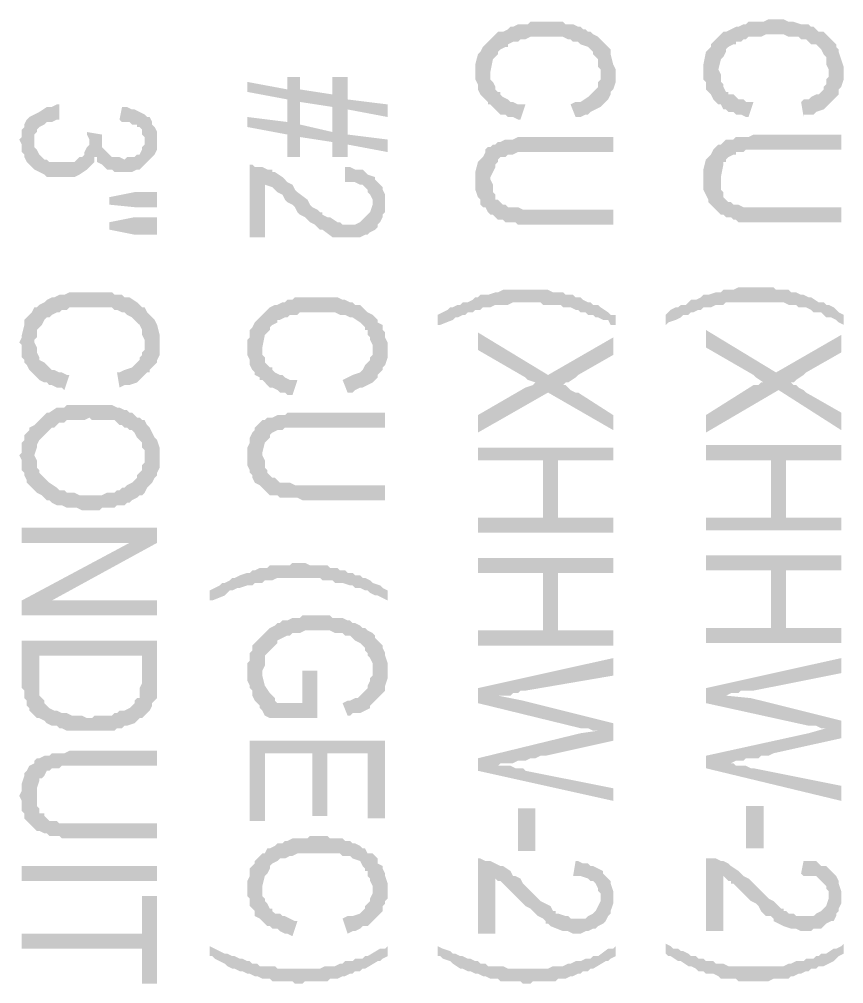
# Model space of a CAD drawing. Header units: inches. Extents: x -186 to 186, y -282 to 282.
# Drawn here: x 2.74 to 14.93, y -29.37 to -15.11 of the extents above; entities that cross this region are included whole.
import ezdxf

# ---------------------------------------------------------------- set-up
doc = ezdxf.new("R2010")
doc.units = ezdxf.units.IN
doc.header["$MEASUREMENT"] = 0
doc.layers.add('H', color=7, linetype='CONTINUOUS', lineweight=100)

msp = doc.modelspace()

# ---------------------------------------------------------------- hatches: boundary and pattern name
at = {"layer": 'H', "linetype": 'Continuous'}
for points in [[(14.704, -15.37), (14.667, -15.333), (14.63, -15.296), (14.556, -15.296), (14.519, -15.259), (14.481, -15.222), (14.444, -15.222), (14.407, -15.185), (14.37, -15.185), (14.296, -15.185), (14.185, -15.148), (14.148, -15.148), (14.111, -15.148), (14.037, -15.111), (13.815, -15.111), (13.741, -15.148), (13.667, -15.148), (13.63, -15.148), (13.556, -15.148), (13.519, -15.148), (13.481, -15.185), (13.444, -15.185), (13.37, -15.222), (13.333, -15.222), (13.259, -15.259), (13.185, -15.296), (13.148, -15.296), (13.111, -15.333), (13.074, -15.37), (13.037, -15.407), (13, -15.444), (12.963, -15.481), (12.963, -15.519), (12.926, -15.556), (12.889, -15.593), (12.852, -15.778), (12.852, -15.815), (12.852, -15.889), (12.852, -15.926), (12.852, -16), (12.889, -16.037), (12.889, -16.074), (12.889, -16.148), (12.926, -16.185), (12.963, -16.222), (13, -16.296), (13.037, -16.333), (13.074, -16.37), (13.074, -15.852), (13.111, -15.704), (13.148, -15.667), (13.185, -15.593), (13.185, -15.556), (13.222, -15.519), (13.296, -15.481), (13.333, -15.481), (13.333, -15.444), (13.407, -15.444), (13.444, -15.407), (13.481, -15.407), (13.519, -15.37), (13.593, -15.37), (13.667, -15.37), (13.704, -15.37), (13.778, -15.333), (14.037, -15.333), (14.111, -15.37), (14.148, -15.37), (14.222, -15.37), (14.259, -15.37), (14.296, -15.407), (14.37, -15.407), (14.407, -15.444), (14.444, -15.481), (14.519, -15.481), (14.556, -15.519), (14.593, -15.556), (14.63, -15.63), (14.667, -15.667), (14.667, -15.704), (14.667, -15.778), (14.704, -15.852), (14.704, -15.889)], [(11.333, -15.407), (11.296, -15.37), (11.222, -15.333), (11.185, -15.296), (11.148, -15.296), (11.111, -15.259), (11.074, -15.259), (11.037, -15.222), (11, -15.222), (10.926, -15.185), (10.889, -15.185), (10.815, -15.185), (10.778, -15.148), (10.704, -15.148), (10.667, -15.148), (10.444, -15.148), (10.37, -15.148), (10.296, -15.148), (10.259, -15.185), (10.185, -15.185), (10.148, -15.185), (10.111, -15.185), (10.037, -15.222), (10, -15.222), (9.963, -15.259), (9.889, -15.296), (9.815, -15.296), (9.778, -15.333), (9.741, -15.37), (9.704, -15.407), (9.667, -15.444), (9.63, -15.481), (9.593, -15.519), (9.556, -15.593), (9.519, -15.63), (9.481, -15.778), (9.481, -15.852), (9.481, -15.889), (9.481, -15.963), (9.481, -16), (9.519, -16.074), (9.519, -16.111), (9.519, -16.148), (9.556, -16.222), (9.593, -16.259), (9.63, -16.296), (9.667, -16.333), (9.667, -16.37), (9.704, -16.37), (9.704, -15.889), (9.741, -15.704), (9.778, -15.667), (9.815, -15.63), (9.815, -15.593), (9.852, -15.556), (9.926, -15.519), (9.963, -15.519), (9.963, -15.481), (10.037, -15.444), (10.074, -15.444), (10.111, -15.444), (10.148, -15.407), (10.222, -15.407), (10.296, -15.37), (10.333, -15.37), (10.407, -15.37), (10.667, -15.37), (10.741, -15.37), (10.778, -15.37), (10.852, -15.407), (10.889, -15.407), (10.926, -15.444), (11, -15.444), (11.037, -15.481), (11.148, -15.519), (11.185, -15.556), (11.222, -15.593), (11.222, -15.63), (11.259, -15.667), (11.296, -15.704), (11.296, -15.741), (11.296, -15.815), (11.333, -15.852), (11.333, -15.926)], [(14.926, -15.889), (14.926, -15.815), (14.852, -15.593), (14.852, -15.556), (14.815, -15.519), (14.815, -15.481), (14.778, -15.444), (14.741, -15.407), (14.704, -15.37), (14.704, -15.889), (14.704, -15.963), (14.667, -16), (14.667, -16.074), (14.63, -16.111), (14.63, -16.148), (14.593, -16.185), (14.556, -16.222), (14.519, -16.222), (14.444, -16.259), (14.407, -16.296), (14.333, -16.296), (14.296, -16.333), (14.333, -16.556), (14.333, -16.519), (14.407, -16.519), (14.481, -16.519), (14.519, -16.481), (14.63, -16.444), (14.704, -16.37), (14.741, -16.333), (14.778, -16.296), (14.815, -16.259), (14.852, -16.222), (14.852, -16.148), (14.889, -16.111), (14.926, -16), (14.926, -15.963)], [(11.556, -15.926), (11.556, -15.852), (11.519, -15.778), (11.481, -15.63), (11.481, -15.556), (11.444, -15.519), (11.407, -15.481), (11.37, -15.444), (11.333, -15.407), (11.333, -15.926), (11.333, -16), (11.296, -16.037), (11.296, -16.111), (11.222, -16.185), (11.185, -16.222), (11.148, -16.259), (11.037, -16.333), (10.963, -16.333), (10.889, -16.37), (10.963, -16.556), (11.037, -16.556), (11.111, -16.519), (11.148, -16.519), (11.185, -16.481), (11.259, -16.444), (11.333, -16.407), (11.37, -16.37), (11.407, -16.333), (11.444, -16.296), (11.481, -16.222), (11.481, -16.185), (11.519, -16.148), (11.556, -16.037), (11.556, -16)], [(8.185, -17.074), (8.185, -16.889), (7.593, -16.815), (7.593, -15.963), (7.37, -15.963), (7.37, -16.778), (6.889, -16.667), (6.889, -15.963), (6.704, -15.963), (6.704, -16.63), (6.111, -16.556), (6.111, -16.704), (6.704, -16.815), (6.704, -17.148), (6.889, -17.148), (6.889, -16.852), (7.37, -16.926), (7.37, -17.148), (7.593, -17.148), (7.593, -16.963)], [(10.222, -16.37), (10.185, -16.37), (10.111, -16.37), (10.037, -16.333), (10, -16.333), (9.963, -16.296), (9.889, -16.259), (9.852, -16.222), (9.852, -16.185), (9.815, -16.185), (9.778, -16.148), (9.778, -16.111), (9.741, -16.037), (9.704, -16), (9.704, -15.963), (9.704, -15.889), (9.704, -16.37), (9.741, -16.407), (9.778, -16.444), (9.815, -16.481), (9.852, -16.519), (9.926, -16.519), (9.963, -16.556), (10.037, -16.556), (10.111, -16.593), (10.148, -16.593)], [(13.593, -16.333), (13.556, -16.333), (13.481, -16.333), (13.444, -16.296), (13.37, -16.296), (13.333, -16.259), (13.296, -16.222), (13.222, -16.222), (13.222, -16.185), (13.185, -16.185), (13.148, -16.111), (13.148, -16.074), (13.111, -16.037), (13.111, -16), (13.111, -15.926), (13.074, -15.852), (13.074, -16.37), (13.111, -16.37), (13.148, -16.444), (13.185, -16.444), (13.222, -16.481), (13.296, -16.481), (13.333, -16.519), (13.407, -16.519), (13.481, -16.556), (13.519, -16.556)], [(6.704, -16.148), (6.111, -16.037), (6.111, -16.185), (6.704, -16.296), (6.704, -16.63)], [(7.37, -16.222), (6.889, -16.148), (6.889, -16.333), (7.37, -16.407), (7.37, -16.778)], [(3.333, -16.593), (3.333, -16.37), (3.296, -16.37), (3.222, -16.407), (3.185, -16.407), (3.148, -16.407), (3.037, -16.481), (2.963, -16.519), (2.963, -16.889), (2.963, -16.815), (3, -16.778), (3, -16.741), (3.037, -16.704), (3.111, -16.667), (3.148, -16.63), (3.222, -16.63), (3.296, -16.593)], [(8.185, -16.556), (8.185, -16.37), (7.593, -16.296), (7.593, -16.444)], [(3.778, -17.296), (3.778, -16.926), (3.778, -16.963), (3.741, -17), (3.704, -17.074), (3.704, -17.111), (3.667, -17.148), (3.63, -17.148), (3.556, -17.222), (3.481, -17.222), (3.444, -17.222), (3.333, -17.222), (3.259, -17.222), (3.185, -17.222), (3.148, -17.185), (3.111, -17.185), (3.074, -17.148), (3.037, -17.111), (3, -17.037), (2.963, -17), (2.963, -16.963), (2.963, -16.889), (2.963, -16.519), (2.889, -16.556), (2.852, -16.593), (2.815, -16.667), (2.815, -16.704), (2.778, -16.741), (2.778, -16.815), (2.778, -16.852), (2.741, -16.889), (2.778, -16.963), (2.778, -17), (2.778, -17.074), (2.815, -17.111), (2.815, -17.148), (2.852, -17.222), (2.889, -17.259), (2.926, -17.296), (2.963, -17.333), (3.037, -17.37), (3.111, -17.407), (3.148, -17.444), (3.185, -17.444), (3.259, -17.444), (3.444, -17.444), (3.519, -17.444), (3.556, -17.444), (3.63, -17.407), (3.741, -17.333)], [(4.778, -16.889), (4.778, -16.815), (4.778, -16.778), (4.741, -16.704), (4.704, -16.667), (4.704, -16.63), (4.667, -16.556), (4.63, -16.556), (4.593, -16.519), (4.593, -16.963), (4.556, -17), (4.556, -17.037), (4.519, -17.111), (4.481, -17.111), (4.444, -17.148), (4.37, -17.148), (4.333, -17.148), (4.296, -17.185), (4.222, -17.148), (4.185, -17.148), (4.111, -17.148), (4.037, -17.074), (4, -17.037), (3.963, -17), (3.963, -16.889), (3.963, -16.852), (3.963, -17.259), (4, -17.296), (4.037, -17.333), (4.111, -17.333), (4.148, -17.37), (4.222, -17.37), (4.37, -17.37), (4.407, -17.37), (4.481, -17.333), (4.519, -17.333), (4.556, -17.296), (4.593, -17.259), (4.63, -17.222), (4.667, -17.185), (4.704, -17.148), (4.741, -17.111), (4.778, -17.037), (4.778, -17), (4.778, -16.963)], [(4.593, -16.519), (4.519, -16.481), (4.444, -16.444), (4.407, -16.444), (4.333, -16.407), (4.259, -16.407), (4.222, -16.593), (4.259, -16.63), (4.333, -16.63), (4.37, -16.63), (4.407, -16.667), (4.481, -16.667), (4.481, -16.704), (4.519, -16.704), (4.556, -16.741), (4.556, -16.815), (4.593, -16.852), (4.593, -16.889)], [(3.963, -16.815), (3.741, -16.778), (3.741, -16.815), (3.778, -16.889), (3.778, -16.926), (3.778, -17.296), (3.815, -17.259), (3.852, -17.222), (3.852, -17.148), (3.889, -17.148), (3.889, -17.222), (3.963, -17.259), (3.963, -16.852)], [(14.889, -17.037), (14.889, -16.815), (13.593, -16.815), (13.519, -16.852), (13.481, -16.852), (13.407, -16.852), (13.333, -16.852), (13.296, -16.889), (13.222, -16.889), (13.185, -16.889), (13.148, -16.926), (13.111, -16.963), (13.074, -16.963), (13.111, -17.444), (13.148, -17.259), (13.148, -17.222), (13.185, -17.222), (13.185, -17.185), (13.222, -17.148), (13.296, -17.111), (13.333, -17.111), (13.333, -17.074), (13.37, -17.074), (13.444, -17.074), (13.481, -17.037), (13.593, -17.037), (13.667, -17.037), (13.741, -17.037)], [(11.519, -17.074), (11.519, -16.852), (10.222, -16.852), (10.148, -16.852), (10.111, -16.852), (10.037, -16.889), (9.963, -16.889), (9.926, -16.889), (9.852, -16.926), (9.815, -16.926), (9.778, -16.963), (9.741, -16.963), (9.704, -17), (9.704, -17.481), (9.704, -17.444), (9.778, -17.296), (9.778, -17.259), (9.815, -17.222), (9.815, -17.185), (9.852, -17.148), (9.926, -17.148), (9.963, -17.111), (10, -17.111), (10.037, -17.111), (10.111, -17.074), (10.222, -17.074), (10.296, -17.074), (10.37, -17.074)], [(14.889, -18.111), (14.889, -17.889), (13.556, -17.889), (13.481, -17.889), (13.444, -17.889), (13.37, -17.852), (13.333, -17.852), (13.296, -17.852), (13.259, -17.815), (13.222, -17.815), (13.185, -17.778), (13.148, -17.741), (13.148, -17.667), (13.111, -17.63), (13.111, -17.593), (13.111, -17.519), (13.111, -17.444), (13.074, -16.963), (13.037, -17), (13, -17.037), (12.963, -17.111), (12.926, -17.148), (12.889, -17.185), (12.852, -17.333), (12.852, -17.407), (12.852, -17.481), (12.852, -17.556), (12.852, -17.63), (12.889, -17.704), (12.926, -17.778), (12.926, -17.815), (12.963, -17.852), (13, -17.889), (13.037, -17.926), (13.074, -17.963), (13.111, -18), (13.148, -18), (13.185, -18.037), (13.259, -18.037), (13.296, -18.074), (13.333, -18.074), (13.37, -18.111), (13.444, -18.111), (13.481, -18.111), (13.593, -18.111), (13.667, -18.111), (13.741, -18.111)], [(11.519, -18.148), (11.519, -17.926), (10.185, -17.926), (10.111, -17.889), (10.037, -17.889), (10, -17.889), (9.963, -17.889), (9.926, -17.852), (9.889, -17.852), (9.852, -17.815), (9.815, -17.778), (9.778, -17.778), (9.778, -17.704), (9.741, -17.667), (9.741, -17.63), (9.741, -17.556), (9.704, -17.481), (9.704, -17), (9.667, -17), (9.63, -17.037), (9.63, -17.074), (9.593, -17.148), (9.556, -17.185), (9.519, -17.222), (9.481, -17.37), (9.481, -17.444), (9.481, -17.519), (9.481, -17.556), (9.481, -17.63), (9.519, -17.741), (9.556, -17.778), (9.556, -17.852), (9.593, -17.889), (9.63, -17.889), (9.667, -17.963), (9.704, -18), (9.741, -18), (9.778, -18.037), (9.815, -18.074), (9.889, -18.074), (9.926, -18.111), (9.963, -18.111), (10, -18.111), (10.074, -18.111), (10.111, -18.148), (10.222, -18.148), (10.296, -18.148), (10.37, -18.148)], [(8, -18.222), (7.963, -17.815), (7.963, -17.852), (7.926, -17.963), (7.889, -18), (7.852, -18.037), (7.815, -18.074), (7.778, -18.111), (7.704, -18.148), (7.667, -18.148), (7.593, -18.148), (7.519, -18.148), (7.481, -18.111), (7.444, -18.111), (7.333, -18.037), (7.296, -18.037), (7.222, -18), (7.222, -17.963), (7.185, -17.963), (7.148, -17.926), (7.074, -17.889), (7.037, -17.852), (7, -17.778), (6.852, -17.667), (6.815, -17.63), (6.778, -17.556), (6.704, -17.519), (6.667, -17.481), (6.63, -17.444), (6.519, -17.37), (6.481, -17.37), (6.481, -17.333), (6.407, -17.333), (6.333, -17.296), (6.296, -17.296), (6.222, -17.296), (6.185, -17.259), (6.148, -17.259), (6.148, -18.333), (6.37, -18.333), (6.37, -17.556), (6.481, -17.593), (6.519, -17.63), (6.556, -17.667), (6.63, -17.704), (6.667, -17.778), (6.704, -17.815), (6.778, -17.852), (6.815, -17.889), (6.852, -17.963), (6.889, -18), (6.963, -18.037), (7, -18.074), (7.037, -18.111), (7.111, -18.148), (7.148, -18.185), (7.185, -18.222), (7.222, -18.222), (7.37, -18.333), (7.444, -18.333), (7.481, -18.333), (7.556, -18.333), (7.667, -18.333), (7.741, -18.333), (7.778, -18.333), (7.852, -18.296), (7.889, -18.296), (7.926, -18.259)], [(8.148, -17.852), (8.148, -17.741), (8.148, -17.704), (8.111, -17.63), (8.111, -17.593), (8.074, -17.556), (8.037, -17.519), (8, -17.481), (8, -17.444), (7.889, -17.407), (7.852, -17.37), (7.815, -17.333), (7.778, -17.333), (7.704, -17.333), (7.63, -17.296), (7.556, -17.296), (7.556, -17.519), (7.593, -17.519), (7.667, -17.519), (7.704, -17.519), (7.778, -17.556), (7.815, -17.556), (7.852, -17.593), (7.889, -17.63), (7.889, -17.667), (7.926, -17.704), (7.963, -17.778), (7.963, -17.815), (8, -18.222), (8.037, -18.185), (8.037, -18.148), (8.074, -18.111), (8.111, -18.037), (8.111, -18), (8.148, -17.963), (8.148, -17.889)], [(4.778, -17.889), (4.778, -17.667), (4.444, -17.667), (4.074, -17.741), (4.074, -17.852), (4.444, -17.889)], [(4.778, -18.296), (4.778, -18.037), (4.444, -18.037), (4.074, -18.111), (4.074, -18.222), (4.444, -18.296)], [(14.926, -19.63), (14.926, -19.481), (14.852, -19.444), (14.815, -19.407), (14.778, -19.37), (14.704, -19.333), (14.667, -19.333), (14.63, -19.296), (14.556, -19.296), (14.444, -19.222), (14.407, -19.222), (14.333, -19.185), (14.296, -19.185), (14.222, -19.148), (14.185, -19.148), (14.148, -19.148), (14.111, -19.111), (14.037, -19.111), (14, -19.111), (13.926, -19.111), (13.889, -19.074), (13.778, -19.074), (13.704, -19.074), (13.519, -19.074), (13.481, -19.074), (13.37, -19.074), (13.296, -19.111), (13.259, -19.111), (13.185, -19.111), (13.148, -19.111), (13.111, -19.148), (13.037, -19.148), (12.926, -19.185), (12.889, -19.185), (12.852, -19.185), (12.815, -19.222), (12.741, -19.259), (12.667, -19.259), (12.63, -19.296), (12.593, -19.333), (12.519, -19.333), (12.481, -19.37), (12.444, -19.37), (12.37, -19.407), (12.296, -19.481), (12.296, -19.63), (12.333, -19.593), (12.444, -19.556), (12.519, -19.519), (12.556, -19.481), (12.63, -19.481), (12.667, -19.444), (12.704, -19.444), (12.778, -19.407), (12.815, -19.407), (12.852, -19.37), (12.926, -19.37), (12.963, -19.37), (13.037, -19.333), (13.074, -19.333), (13.148, -19.333), (13.185, -19.296), (13.222, -19.296), (13.296, -19.296), (13.333, -19.296), (13.407, -19.296), (13.815, -19.296), (13.852, -19.296), (13.926, -19.296), (14, -19.296), (14.037, -19.296), (14.111, -19.333), (14.148, -19.333), (14.222, -19.333), (14.259, -19.37), (14.333, -19.37), (14.37, -19.37), (14.444, -19.407), (14.481, -19.444), (14.519, -19.444), (14.593, -19.444), (14.63, -19.481), (14.667, -19.519), (14.741, -19.519), (14.815, -19.556), (14.852, -19.593)], [(4.593, -19.37), (4.556, -19.37), (4.519, -19.333), (4.481, -19.296), (4.37, -19.222), (4.333, -19.222), (4.296, -19.222), (4.259, -19.185), (4.185, -19.185), (4.148, -19.185), (4.111, -19.148), (4.037, -19.148), (4, -19.148), (3.926, -19.148), (3.704, -19.148), (3.63, -19.148), (3.556, -19.148), (3.519, -19.148), (3.481, -19.148), (3.407, -19.185), (3.37, -19.185), (3.333, -19.185), (3.259, -19.222), (3.222, -19.222), (3.148, -19.259), (3.111, -19.296), (3.037, -19.333), (3, -19.37), (2.963, -19.37), (2.926, -19.444), (2.852, -19.519), (2.815, -19.556), (2.815, -19.63), (2.778, -19.778), (2.778, -19.815), (2.741, -19.889), (2.778, -19.926), (2.778, -20), (2.778, -20.037), (2.778, -20.111), (2.815, -20.148), (2.815, -20.185), (2.852, -20.222), (2.889, -20.296), (2.926, -20.333), (2.963, -20.37), (2.963, -19.889), (2.963, -19.852), (3, -19.815), (3, -19.704), (3.037, -19.667), (3.074, -19.63), (3.111, -19.556), (3.148, -19.519), (3.185, -19.519), (3.222, -19.481), (3.296, -19.444), (3.333, -19.444), (3.37, -19.407), (3.444, -19.407), (3.481, -19.37), (3.556, -19.37), (3.593, -19.37), (3.667, -19.37), (3.926, -19.37), (4, -19.37), (4.037, -19.37), (4.111, -19.37), (4.148, -19.407), (4.185, -19.407), (4.259, -19.444), (4.296, -19.444), (4.333, -19.481), (4.407, -19.519), (4.444, -19.556), (4.481, -19.593), (4.519, -19.63), (4.556, -19.704), (4.556, -19.741), (4.556, -19.778), (4.593, -19.852), (4.593, -19.889)], [(7.963, -19.481), (7.889, -19.444), (7.852, -19.407), (7.815, -19.37), (7.778, -19.333), (7.704, -19.333), (7.667, -19.296), (7.63, -19.296), (7.556, -19.259), (7.519, -19.259), (7.444, -19.222), (7.407, -19.222), (7.333, -19.222), (7.296, -19.222), (7.037, -19.222), (7, -19.222), (6.926, -19.222), (6.889, -19.222), (6.815, -19.222), (6.778, -19.259), (6.704, -19.259), (6.667, -19.296), (6.63, -19.296), (6.556, -19.333), (6.519, -19.333), (6.444, -19.37), (6.407, -19.407), (6.37, -19.444), (6.333, -19.481), (6.296, -19.519), (6.259, -19.556), (6.222, -19.593), (6.185, -19.667), (6.148, -19.704), (6.148, -19.741), (6.148, -19.815), (6.111, -19.852), (6.111, -19.889), (6.111, -19.963), (6.111, -20), (6.111, -20.074), (6.148, -20.148), (6.148, -20.185), (6.148, -20.222), (6.185, -20.296), (6.222, -20.333), (6.222, -20.37), (6.296, -20.407), (6.296, -20.444), (6.333, -20.444), (6.333, -19.963), (6.37, -19.778), (6.407, -19.741), (6.444, -19.704), (6.444, -19.667), (6.481, -19.63), (6.556, -19.593), (6.556, -19.556), (6.593, -19.556), (6.667, -19.519), (6.704, -19.519), (6.741, -19.481), (6.778, -19.481), (6.852, -19.481), (6.889, -19.444), (6.963, -19.444), (7.037, -19.444), (7.296, -19.444), (7.37, -19.444), (7.407, -19.444), (7.481, -19.481), (7.519, -19.481), (7.556, -19.481), (7.63, -19.519), (7.667, -19.519), (7.778, -19.593), (7.815, -19.63), (7.852, -19.667), (7.852, -19.704), (7.889, -19.704), (7.889, -19.778), (7.926, -19.815), (7.926, -19.852), (7.963, -19.926), (7.963, -20)], [(11.556, -19.63), (11.556, -19.481), (11.481, -19.481), (11.444, -19.444), (11.333, -19.37), (11.296, -19.333), (11.222, -19.333), (11.185, -19.296), (11.148, -19.296), (11.074, -19.259), (11.037, -19.222), (10.963, -19.222), (10.926, -19.185), (10.852, -19.185), (10.815, -19.185), (10.778, -19.148), (10.704, -19.148), (10.667, -19.148), (10.63, -19.148), (10.556, -19.111), (10.519, -19.111), (10.407, -19.111), (10.333, -19.111), (10.148, -19.111), (10.111, -19.111), (10, -19.111), (9.926, -19.111), (9.889, -19.111), (9.815, -19.148), (9.778, -19.148), (9.667, -19.185), (9.63, -19.185), (9.556, -19.185), (9.519, -19.222), (9.481, -19.222), (9.444, -19.259), (9.37, -19.296), (9.296, -19.296), (9.259, -19.333), (9.222, -19.333), (9.148, -19.37), (9.111, -19.37), (9.074, -19.407), (9, -19.444), (8.926, -19.481), (8.926, -19.63), (8.963, -19.63), (9.148, -19.556), (9.185, -19.519), (9.222, -19.519), (9.296, -19.481), (9.333, -19.481), (9.37, -19.444), (9.444, -19.444), (9.481, -19.407), (9.556, -19.407), (9.593, -19.37), (9.667, -19.37), (9.704, -19.37), (9.778, -19.333), (9.815, -19.333), (9.852, -19.333), (9.926, -19.333), (9.963, -19.333), (10.037, -19.296), (10.444, -19.296), (10.481, -19.333), (10.556, -19.333), (10.63, -19.333), (10.667, -19.333), (10.741, -19.333), (10.778, -19.37), (10.852, -19.37), (10.889, -19.37), (10.963, -19.407), (11, -19.407), (11.037, -19.444), (11.074, -19.444), (11.111, -19.444), (11.148, -19.481), (11.222, -19.481), (11.259, -19.519), (11.296, -19.519), (11.37, -19.556), (11.444, -19.556), (11.481, -19.63)], [(4.815, -19.889), (4.815, -19.815), (4.815, -19.778), (4.778, -19.63), (4.741, -19.556), (4.704, -19.519), (4.667, -19.481), (4.63, -19.444), (4.593, -19.37), (4.593, -19.889), (4.593, -20), (4.556, -20.037), (4.556, -20.074), (4.519, -20.111), (4.519, -20.148), (4.444, -20.222), (4.407, -20.259), (4.296, -20.296), (4.222, -20.333), (4.185, -20.333), (4.222, -20.556), (4.296, -20.519), (4.37, -20.519), (4.481, -20.481), (4.519, -20.444), (4.593, -20.37), (4.63, -20.333), (4.667, -20.333), (4.667, -20.296), (4.704, -20.259), (4.741, -20.222), (4.778, -20.185), (4.778, -20.148), (4.815, -20.074), (4.815, -20.037), (4.815, -19.963)], [(8.185, -20), (8.185, -19.889), (8.148, -19.815), (8.148, -19.741), (8.111, -19.704), (8.111, -19.63), (8.037, -19.593), (8.037, -19.556), (8, -19.519), (7.963, -19.481), (7.963, -20), (7.963, -20.074), (7.926, -20.111), (7.926, -20.148), (7.889, -20.185), (7.852, -20.222), (7.815, -20.296), (7.778, -20.333), (7.667, -20.37), (7.593, -20.407), (7.519, -20.444), (7.593, -20.63), (7.667, -20.63), (7.704, -20.593), (7.778, -20.556), (7.815, -20.556), (7.889, -20.519), (7.963, -20.481), (8, -20.444), (8.037, -20.407), (8.037, -20.37), (8.074, -20.333), (8.111, -20.296), (8.111, -20.259), (8.148, -20.222), (8.185, -20.111), (8.185, -20.037)], [(10.556, -20.37), (9.519, -19.741), (9.519, -20), (10.222, -20.407), (10.259, -20.444), (10.37, -20.481)], [(11.519, -20.074), (11.519, -19.815), (10.556, -20.37), (10.37, -20.481), (10.333, -20.519), (10.222, -20.556), (9.519, -20.963), (9.519, -21.222), (10.556, -20.63), (10.778, -20.519), (10.815, -20.481), (10.852, -20.481), (10.963, -20.407), (11, -20.37)], [(13.926, -20.333), (12.889, -19.704), (12.889, -19.963), (13.593, -20.37), (13.63, -20.407), (13.741, -20.481)], [(14.889, -20.037), (14.889, -19.778), (13.926, -20.333), (13.741, -20.481), (13.704, -20.481), (13.667, -20.519), (13.593, -20.519), (12.889, -20.963), (12.889, -21.222), (13.963, -20.593), (14.148, -20.481), (14.185, -20.481), (14.222, -20.444), (14.333, -20.37), (14.37, -20.333)], [(3.481, -20.37), (3.444, -20.37), (3.37, -20.333), (3.333, -20.333), (3.259, -20.296), (3.222, -20.296), (3.185, -20.259), (3.148, -20.222), (3.111, -20.185), (3.037, -20.148), (3.037, -20.111), (3, -20.037), (3, -20), (3, -19.963), (2.963, -19.889), (2.963, -20.37), (3, -20.407), (3.037, -20.444), (3.111, -20.481), (3.148, -20.481), (3.185, -20.519), (3.222, -20.519), (3.296, -20.556), (3.37, -20.556), (3.407, -20.593)], [(6.852, -20.444), (6.815, -20.444), (6.741, -20.444), (6.667, -20.407), (6.63, -20.37), (6.593, -20.37), (6.519, -20.333), (6.481, -20.296), (6.481, -20.259), (6.444, -20.259), (6.407, -20.222), (6.37, -20.185), (6.37, -20.111), (6.333, -20.074), (6.333, -20.037), (6.333, -19.963), (6.333, -20.444), (6.37, -20.481), (6.407, -20.519), (6.444, -20.556), (6.481, -20.556), (6.556, -20.593), (6.593, -20.63), (6.667, -20.63), (6.704, -20.667), (6.778, -20.667)], [(11.519, -21.185), (11.519, -20.963), (11, -20.63), (10.963, -20.63), (10.889, -20.593), (10.852, -20.556), (10.815, -20.519), (10.778, -20.519), (10.556, -20.63)], [(14.889, -21.185), (14.889, -20.926), (14.37, -20.63), (14.333, -20.593), (14.259, -20.556), (14.222, -20.519), (14.185, -20.519), (14.148, -20.481), (13.963, -20.593)], [(4.815, -21.556), (4.815, -21.481), (4.815, -21.444), (4.778, -21.333), (4.741, -21.296), (4.704, -21.222), (4.667, -21.148), (4.63, -21.111), (4.593, -21.037), (4.556, -21.037), (4.519, -21), (4.481, -21), (4.444, -20.963), (4.407, -20.926), (4.37, -20.926), (4.333, -20.889), (4.296, -20.889), (4.222, -20.852), (4.185, -20.852), (4.111, -20.815), (4.074, -20.815), (4, -20.815), (3.963, -20.815), (3.63, -20.815), (3.556, -20.815), (3.519, -20.815), (3.444, -20.815), (3.407, -20.852), (3.333, -20.852), (3.296, -20.852), (3.185, -20.926), (3.148, -20.926), (3.111, -20.963), (3.074, -21), (3.037, -21.037), (3, -21.074), (2.963, -21.111), (2.889, -21.148), (2.889, -21.185), (2.852, -21.222), (2.815, -21.259), (2.815, -21.333), (2.778, -21.37), (2.778, -21.481), (2.778, -21.519), (2.741, -21.556), (2.778, -21.63), (2.778, -21.704), (2.778, -21.778), (2.815, -21.815), (2.815, -21.852), (2.852, -21.926), (2.852, -21.963), (2.889, -22), (2.926, -22.037), (2.963, -22.074), (2.963, -21.556), (3, -21.444), (3, -21.407), (3.037, -21.333), (3.074, -21.296), (3.111, -21.259), (3.148, -21.222), (3.185, -21.185), (3.222, -21.148), (3.259, -21.148), (3.333, -21.074), (3.407, -21.074), (3.444, -21.037), (3.519, -21.037), (3.556, -21.037), (3.704, -21.037), (3.778, -21), (3.815, -21.037), (3.963, -21.037), (4, -21.037), (4.074, -21.037), (4.148, -21.037), (4.185, -21.074), (4.222, -21.111), (4.259, -21.111), (4.296, -21.148), (4.333, -21.148), (4.37, -21.185), (4.407, -21.185), (4.444, -21.222), (4.481, -21.296), (4.519, -21.333), (4.556, -21.37), (4.556, -21.444), (4.593, -21.481), (4.593, -22.111), (4.63, -22.037), (4.667, -22), (4.704, -21.963), (4.741, -21.889), (4.778, -21.852), (4.778, -21.815), (4.815, -21.741), (4.815, -21.704), (4.815, -21.63)], [(8.148, -21.148), (8.148, -20.926), (6.852, -20.926), (6.778, -20.926), (6.704, -20.926), (6.667, -20.963), (6.593, -20.963), (6.556, -20.963), (6.481, -21), (6.444, -21), (6.407, -21), (6.37, -21.037), (6.333, -21.037), (6.333, -21.556), (6.333, -21.519), (6.37, -21.37), (6.407, -21.333), (6.444, -21.296), (6.444, -21.259), (6.481, -21.222), (6.556, -21.185), (6.593, -21.185), (6.63, -21.185), (6.667, -21.148), (6.741, -21.148), (6.852, -21.148), (6.926, -21.148), (7, -21.148)], [(8.148, -22.222), (8.148, -22), (6.815, -22), (6.741, -21.963), (6.667, -21.963), (6.63, -21.963), (6.593, -21.963), (6.556, -21.926), (6.519, -21.889), (6.481, -21.889), (6.444, -21.852), (6.407, -21.815), (6.407, -21.778), (6.37, -21.741), (6.37, -21.667), (6.37, -21.63), (6.333, -21.556), (6.333, -21.037), (6.296, -21.074), (6.259, -21.111), (6.222, -21.148), (6.222, -21.185), (6.185, -21.222), (6.148, -21.296), (6.148, -21.333), (6.148, -21.37), (6.111, -21.444), (6.111, -21.519), (6.111, -21.556), (6.111, -21.593), (6.111, -21.63), (6.111, -21.704), (6.148, -21.778), (6.148, -21.815), (6.185, -21.852), (6.185, -21.889), (6.222, -21.963), (6.296, -22), (6.333, -22.037), (6.37, -22.074), (6.407, -22.111), (6.444, -22.148), (6.519, -22.148), (6.556, -22.148), (6.593, -22.185), (6.63, -22.185), (6.704, -22.185), (6.741, -22.185), (6.852, -22.185), (6.926, -22.222), (7, -22.222)], [(11.519, -21.63), (11.519, -21.444), (9.519, -21.444), (9.519, -21.63), (10.481, -21.63), (10.481, -22.481), (10.704, -21.63)], [(14.889, -21.63), (14.889, -21.407), (12.889, -21.407), (12.889, -21.63), (13.852, -21.63), (13.852, -22.481), (14.074, -21.63)], [(4.593, -22.111), (4.593, -21.593), (4.593, -21.667), (4.556, -21.704), (4.556, -21.778), (4.519, -21.815), (4.481, -21.852), (4.481, -21.889), (4.444, -21.926), (4.407, -21.963), (4.333, -22), (4.296, -22.037), (4.259, -22.037), (4.222, -22.074), (4.185, -22.074), (4.148, -22.111), (4.037, -22.111), (3.963, -22.148), (3.63, -22.148), (3.556, -22.111), (3.519, -22.111), (3.444, -22.111), (3.407, -22.074), (3.333, -22.074), (3.296, -22.037), (3.185, -21.963), (3.111, -21.889), (3.074, -21.852), (3.037, -21.815), (3.037, -21.778), (3, -21.741), (3, -21.667), (3, -21.63), (2.963, -21.556), (2.963, -22.074), (3, -22.111), (3.074, -22.148), (3.111, -22.185), (3.148, -22.222), (3.185, -22.222), (3.222, -22.259), (3.296, -22.296), (3.333, -22.296), (3.37, -22.296), (3.444, -22.333), (3.481, -22.333), (3.556, -22.333), (3.593, -22.333), (3.667, -22.37), (3.926, -22.37), (3.963, -22.333), (4.037, -22.333), (4.111, -22.333), (4.148, -22.333), (4.185, -22.296), (4.222, -22.296), (4.296, -22.296), (4.333, -22.259), (4.37, -22.259), (4.407, -22.222), (4.481, -22.185), (4.519, -22.148), (4.556, -22.148)], [(11.519, -22.704), (11.519, -22.481), (10.704, -22.481), (10.704, -21.63), (10.481, -22.481), (9.519, -22.481), (9.519, -22.704)], [(14.889, -22.667), (14.889, -22.481), (14.074, -22.481), (14.074, -21.63), (13.852, -22.481), (12.889, -22.481), (12.889, -22.667)], [(4.778, -22.852), (4.778, -22.63), (2.778, -22.63), (2.778, -22.852), (4.37, -22.852)], [(4.778, -22.852), (4.37, -22.852), (2.778, -23.704), (3.222, -23.704)], [(11.519, -23.296), (11.519, -23.074), (9.519, -23.074), (9.519, -23.296), (10.481, -23.296), (10.481, -24.148), (10.704, -23.296)], [(14.889, -23.259), (14.889, -23.037), (12.889, -23.037), (12.889, -23.259), (13.852, -23.259), (13.852, -24.111), (14.074, -23.259)], [(8.185, -23.704), (8.185, -23.556), (8.111, -23.519), (8.074, -23.481), (7.963, -23.444), (7.926, -23.407), (7.852, -23.37), (7.815, -23.37), (7.778, -23.333), (7.704, -23.333), (7.667, -23.296), (7.593, -23.296), (7.556, -23.259), (7.481, -23.259), (7.444, -23.222), (7.407, -23.222), (7.333, -23.222), (7.296, -23.185), (7.222, -23.185), (7.185, -23.185), (7.148, -23.185), (7.037, -23.185), (6.963, -23.148), (6.778, -23.148), (6.741, -23.185), (6.63, -23.185), (6.556, -23.185), (6.519, -23.185), (6.444, -23.185), (6.407, -23.222), (6.333, -23.222), (6.296, -23.222), (6.222, -23.259), (6.185, -23.259), (6.148, -23.296), (6.111, -23.296), (6, -23.333), (5.926, -23.37), (5.889, -23.37), (5.852, -23.407), (5.778, -23.444), (5.741, -23.444), (5.704, -23.481), (5.63, -23.519), (5.556, -23.556), (5.556, -23.704), (5.593, -23.704), (5.778, -23.63), (5.815, -23.593), (5.852, -23.556), (5.889, -23.556), (5.963, -23.519), (6, -23.519), (6.111, -23.481), (6.185, -23.481), (6.222, -23.444), (6.333, -23.444), (6.37, -23.407), (6.444, -23.407), (6.481, -23.407), (6.556, -23.37), (6.593, -23.37), (6.667, -23.37), (7.074, -23.37), (7.111, -23.37), (7.185, -23.37), (7.222, -23.407), (7.296, -23.407), (7.37, -23.407), (7.407, -23.444), (7.481, -23.444), (7.519, -23.444), (7.63, -23.481), (7.667, -23.481), (7.704, -23.519), (7.741, -23.519), (7.778, -23.519), (7.852, -23.556), (7.889, -23.556), (7.926, -23.593), (8, -23.63), (8.037, -23.63), (8.111, -23.667)], [(11.519, -24.37), (11.519, -24.148), (10.704, -24.148), (10.704, -23.296), (10.481, -24.148), (9.519, -24.148), (9.519, -24.37)], [(14.889, -24.333), (14.889, -24.111), (14.074, -24.111), (14.074, -23.259), (13.852, -24.111), (12.889, -24.111), (12.889, -24.333)], [(4.778, -23.926), (4.778, -23.704), (3.222, -23.704), (2.778, -23.704), (2.778, -23.926)], [(8.185, -24.741), (8.185, -24.63), (8.148, -24.519), (8.148, -24.481), (8.111, -24.407), (8.111, -24.37), (8.074, -24.333), (8.037, -24.296), (8, -24.259), (8, -24.222), (7.963, -24.185), (7.889, -24.148), (7.852, -24.111), (7.815, -24.111), (7.778, -24.074), (7.704, -24.037), (7.667, -24.037), (7.63, -24), (7.593, -24), (7.519, -23.963), (7.481, -23.963), (7.444, -23.963), (7.37, -23.963), (7.333, -23.926), (7.185, -23.926), (7.148, -23.926), (7.111, -23.926), (7.037, -23.926), (6.926, -23.926), (6.889, -23.963), (6.815, -23.963), (6.778, -23.963), (6.704, -24), (6.667, -24), (6.63, -24), (6.593, -24.037), (6.556, -24.037), (6.519, -24.074), (6.444, -24.111), (6.407, -24.148), (6.37, -24.185), (6.333, -24.222), (6.296, -24.259), (6.259, -24.296), (6.222, -24.333), (6.185, -24.37), (6.185, -24.444), (6.148, -24.481), (6.148, -24.519), (6.148, -24.593), (6.111, -24.63), (6.111, -24.704), (6.111, -24.778), (6.111, -24.852), (6.111, -24.889), (6.148, -24.963), (6.148, -25), (6.185, -25.037), (6.185, -25.111), (6.222, -25.185), (6.259, -25.222), (6.296, -25.259), (6.296, -25.296), (6.333, -25.333), (6.333, -24.741), (6.37, -24.667), (6.37, -24.63), (6.37, -24.556), (6.37, -24.519), (6.407, -24.481), (6.444, -24.444), (6.481, -24.407), (6.519, -24.37), (6.556, -24.333), (6.556, -24.296), (6.704, -24.222), (6.741, -24.222), (6.778, -24.185), (6.852, -24.185), (6.889, -24.185), (6.963, -24.148), (7, -24.148), (7.074, -24.148), (7.222, -24.148), (7.296, -24.148), (7.333, -24.148), (7.407, -24.185), (7.444, -24.185), (7.519, -24.185), (7.556, -24.222), (7.593, -24.222), (7.63, -24.222), (7.704, -24.296), (7.778, -24.333), (7.815, -24.37), (7.852, -24.407), (7.852, -24.444), (7.889, -24.481), (7.889, -24.519), (7.926, -24.556), (7.963, -24.63), (7.963, -24.741), (7.963, -25.222), (8, -25.185), (8.037, -25.148), (8.074, -25.111), (8.111, -25.074), (8.148, -25.037), (8.148, -24.963), (8.185, -24.852), (8.185, -24.815)], [(4.778, -24.852), (4.778, -24.296), (2.778, -24.296), (2.778, -25), (2.815, -25.037), (2.815, -25.111), (2.815, -25.148), (2.852, -25.185), (2.852, -25.259), (2.889, -25.296), (2.889, -25.333), (2.926, -25.37), (2.963, -25.407), (3, -25.444), (3.037, -24.519), (4.556, -24.519), (4.556, -24.852), (4.556, -25.444), (4.593, -25.407), (4.63, -25.37), (4.667, -25.333), (4.704, -25.259), (4.704, -25.222), (4.741, -25.185), (4.778, -25.148), (4.778, -25.111), (4.778, -25.037), (4.778, -25), (4.778, -24.926)], [(4.556, -25.444), (4.556, -24.852), (4.556, -24.926), (4.519, -25), (4.519, -25.037), (4.519, -25.111), (4.519, -25.148), (4.481, -25.148), (4.444, -25.185), (4.444, -25.222), (4.37, -25.296), (4.296, -25.333), (4.222, -25.333), (4.185, -25.37), (4.148, -25.37), (4.111, -25.407), (4.037, -25.407), (4, -25.407), (3.852, -25.407), (3.815, -25.444), (3.741, -25.444), (3.667, -25.407), (3.63, -25.407), (3.556, -25.407), (3.519, -25.407), (3.444, -25.37), (3.407, -25.37), (3.37, -25.37), (3.296, -25.333), (3.259, -25.333), (3.185, -25.296), (3.148, -25.259), (3.111, -25.222), (3.111, -25.185), (3.074, -25.148), (3.037, -25.111), (3.037, -25), (3.037, -24.519), (3, -25.444), (3.037, -25.444), (3.111, -25.481), (3.148, -25.519), (3.222, -25.556), (3.296, -25.556), (3.333, -25.593), (3.37, -25.593), (3.444, -25.63), (3.481, -25.63), (3.556, -25.63), (3.63, -25.63), (4, -25.63), (4.037, -25.63), (4.111, -25.63), (4.148, -25.63), (4.185, -25.593), (4.259, -25.593), (4.296, -25.556), (4.333, -25.556), (4.444, -25.519), (4.481, -25.481), (4.519, -25.444)], [(11.519, -24.815), (11.519, -24.556), (9.519, -25), (9.815, -25.111), (9.926, -25.111), (10, -25.111), (10.037, -25.074), (10.111, -25.074), (10.148, -25.037), (10.222, -25.037)], [(14.889, -24.778), (14.889, -24.556), (12.889, -25), (13.185, -25.111), (13.259, -25.074), (13.296, -25.074), (13.37, -25.074), (13.407, -25.037), (13.481, -25.037), (13.519, -25.037), (13.593, -25.037)], [(7.148, -25.444), (7.148, -24.741), (6.926, -24.741), (6.926, -25.222), (6.556, -25.222), (6.519, -25.185), (6.519, -25.148), (6.481, -25.111), (6.444, -25.074), (6.37, -24.963), (6.333, -24.815), (6.333, -24.741), (6.333, -25.333), (6.37, -25.407), (6.444, -25.444)], [(7.963, -25.222), (7.963, -24.741), (7.963, -24.815), (7.926, -24.852), (7.926, -24.889), (7.889, -24.963), (7.889, -25), (7.852, -25.037), (7.815, -25.074), (7.778, -25.111), (7.741, -25.148), (7.704, -25.148), (7.63, -25.185), (7.593, -25.185), (7.519, -25.222), (7.593, -25.407), (7.63, -25.407), (7.667, -25.37), (7.741, -25.37), (7.778, -25.37), (7.852, -25.333), (7.926, -25.296), (7.926, -25.259)], [(11.519, -25.778), (11.519, -25.519), (10.185, -25.185), (9.815, -25.111), (9.519, -25), (9.519, -25.222), (11.037, -25.593), (11.111, -25.593), (11.148, -25.593), (11.222, -25.63), (11.296, -25.63)], [(14.889, -25.741), (14.889, -25.481), (13.556, -25.148), (13.185, -25.111), (12.889, -25), (12.889, -25.222), (14.407, -25.556), (14.444, -25.556), (14.481, -25.556), (14.519, -25.556), (14.593, -25.593), (14.667, -25.593)], [(11.519, -25.778), (11.296, -25.63), (11.037, -25.667), (9.519, -26.037), (9.815, -26.148), (9.852, -26.111), (9.889, -26.111), (10, -26.111), (10.037, -26.111), (10.111, -26.074), (10.185, -26.074), (10.222, -26.074), (10.296, -26.037), (10.333, -26.037), (10.37, -26.037), (10.444, -26), (10.519, -26)], [(14.889, -25.741), (14.667, -25.593), (14.407, -25.667), (12.889, -26), (13.185, -26.111), (13.222, -26.111), (13.259, -26.111), (13.333, -26.074), (13.37, -26.074), (13.444, -26.074), (13.481, -26.037), (13.556, -26.037), (13.593, -26.037), (13.667, -26.037), (13.704, -26), (13.778, -26), (13.815, -26), (13.889, -25.963)], [(8.148, -26.926), (8.148, -25.778), (6.148, -25.778), (6.148, -26.963), (6.37, -26.963), (6.37, -25.963), (7.074, -25.963), (7.074, -26.889), (7.296, -26.889), (7.296, -25.963), (7.889, -25.963), (7.889, -26.926)], [(4.778, -26.148), (4.778, -25.926), (3.481, -25.926), (3.407, -25.963), (3.37, -25.963), (3.296, -25.963), (3.222, -25.963), (3.185, -26), (3.148, -26), (3.111, -26), (3.037, -26.037), (3, -26.037), (2.963, -26.074), (3, -26.556), (3, -26.519), (3, -26.481), (3.037, -26.37), (3.037, -26.333), (3.074, -26.333), (3.111, -26.296), (3.148, -26.222), (3.185, -26.222), (3.222, -26.185), (3.296, -26.185), (3.333, -26.185), (3.37, -26.148), (3.481, -26.148), (3.556, -26.148), (3.63, -26.148)], [(4.778, -27.222), (4.778, -27), (3.444, -27), (3.37, -27), (3.333, -27), (3.296, -26.963), (3.222, -26.963), (3.185, -26.963), (3.148, -26.926), (3.111, -26.889), (3.111, -26.852), (3.037, -26.852), (3.037, -26.778), (3, -26.741), (3, -26.704), (3, -26.63), (3, -26.556), (2.963, -26.074), (2.963, -26.111), (2.889, -26.148), (2.852, -26.222), (2.815, -26.259), (2.815, -26.296), (2.778, -26.407), (2.778, -26.444), (2.778, -26.519), (2.741, -26.593), (2.778, -26.667), (2.778, -26.704), (2.778, -26.815), (2.815, -26.852), (2.815, -26.926), (2.852, -26.963), (2.889, -27), (2.926, -27.037), (2.963, -27.074), (3, -27.111), (3.037, -27.111), (3.111, -27.148), (3.148, -27.148), (3.185, -27.185), (3.222, -27.185), (3.296, -27.185), (3.333, -27.185), (3.37, -27.222), (3.481, -27.222), (3.556, -27.222), (3.63, -27.222)], [(11.519, -26.667), (11.519, -26.481), (10.222, -26.222), (10.185, -26.185), (10.111, -26.185), (10.074, -26.185), (10, -26.148), (9.963, -26.148), (9.889, -26.148), (9.852, -26.148), (9.815, -26.148), (9.519, -26.037), (9.519, -26.222)], [(14.889, -26.667), (14.889, -26.444), (13.593, -26.185), (13.556, -26.185), (13.481, -26.148), (13.444, -26.148), (13.37, -26.148), (13.333, -26.148), (13.296, -26.111), (13.222, -26.111), (13.185, -26.111), (12.889, -26), (12.889, -26.185)], [(10.111, -27.407), (10.37, -27.407), (10.37, -26.778), (10.111, -26.778)], [(13.481, -27.37), (13.741, -27.37), (13.741, -26.741), (13.481, -26.741)], [(7.963, -27.444), (7.889, -27.444), (7.852, -27.37), (7.815, -27.37), (7.778, -27.333), (7.704, -27.296), (7.667, -27.296), (7.63, -27.259), (7.556, -27.259), (7.519, -27.222), (7.444, -27.222), (7.407, -27.222), (7.333, -27.222), (7.296, -27.185), (7.037, -27.185), (7, -27.222), (6.926, -27.222), (6.889, -27.222), (6.815, -27.222), (6.778, -27.222), (6.704, -27.259), (6.667, -27.259), (6.63, -27.296), (6.556, -27.296), (6.519, -27.333), (6.444, -27.37), (6.407, -27.37), (6.37, -27.444), (6.333, -27.444), (6.296, -27.481), (6.259, -27.519), (6.222, -27.556), (6.222, -27.593), (6.185, -27.63), (6.148, -27.667), (6.148, -27.741), (6.148, -27.778), (6.111, -27.852), (6.111, -27.889), (6.111, -27.963), (6.111, -28), (6.111, -28.074), (6.148, -28.111), (6.148, -28.148), (6.148, -28.222), (6.185, -28.259), (6.222, -28.296), (6.222, -28.37), (6.296, -28.407), (6.333, -28.444), (6.333, -27.963), (6.333, -27.926), (6.37, -27.778), (6.407, -27.741), (6.444, -27.667), (6.444, -27.63), (6.481, -27.593), (6.556, -27.556), (6.593, -27.519), (6.667, -27.519), (6.741, -27.481), (6.778, -27.481), (6.852, -27.444), (6.889, -27.444), (6.963, -27.444), (7.037, -27.444), (7.296, -27.444), (7.37, -27.444), (7.407, -27.444), (7.481, -27.444), (7.519, -27.481), (7.556, -27.481), (7.63, -27.481), (7.667, -27.519), (7.778, -27.556), (7.815, -27.63), (7.852, -27.667), (7.852, -27.704), (7.889, -27.704), (7.889, -27.778), (7.926, -27.815), (7.926, -27.852), (7.963, -27.926), (7.963, -27.963)], [(8.185, -27.963), (8.185, -27.889), (8.148, -27.778), (8.148, -27.741), (8.111, -27.667), (8.111, -27.63), (8.037, -27.593), (8.037, -27.556), (8.037, -27.519), (8, -27.481), (7.963, -27.444), (7.963, -27.963), (7.963, -28.037), (7.926, -28.111), (7.926, -28.148), (7.852, -28.222), (7.852, -28.259), (7.815, -28.296), (7.778, -28.333), (7.667, -28.37), (7.593, -28.37), (7.519, -28.407), (7.593, -28.63), (7.667, -28.593), (7.704, -28.593), (7.778, -28.556), (7.815, -28.519), (7.889, -28.519), (7.926, -28.481), (7.963, -28.444), (8, -28.407), (8.037, -28.37), (8.074, -28.333), (8.111, -28.296), (8.111, -28.222), (8.148, -28.185), (8.148, -28.148), (8.185, -28.111), (8.185, -28.037)], [(11.37, -28.481), (11.333, -28.111), (11.333, -28.148), (11.296, -28.222), (11.259, -28.296), (11.222, -28.333), (11.148, -28.37), (11.111, -28.407), (11.037, -28.407), (10.963, -28.407), (10.889, -28.407), (10.852, -28.37), (10.815, -28.37), (10.704, -28.333), (10.667, -28.333), (10.667, -28.296), (10.63, -28.296), (10.593, -28.222), (10.519, -28.185), (10.444, -28.148), (10.407, -28.111), (10.222, -27.926), (10.185, -27.889), (10.148, -27.815), (10.074, -27.778), (10.037, -27.778), (10, -27.704), (9.889, -27.63), (9.852, -27.63), (9.778, -27.593), (9.704, -27.556), (9.667, -27.556), (9.63, -27.556), (9.556, -27.519), (9.519, -27.519), (9.519, -28.63), (9.778, -28.63), (9.778, -27.815), (9.815, -27.852), (9.852, -27.852), (9.889, -27.889), (9.926, -27.926), (9.963, -27.963), (10, -28), (10.037, -28.037), (10.148, -28.148), (10.185, -28.185), (10.222, -28.222), (10.296, -28.259), (10.333, -28.296), (10.37, -28.333), (10.407, -28.37), (10.481, -28.407), (10.519, -28.444), (10.519, -28.481), (10.556, -28.481), (10.593, -28.519), (10.778, -28.593), (10.815, -28.593), (10.852, -28.593), (10.926, -28.63), (11.037, -28.63), (11.111, -28.593), (11.148, -28.593), (11.222, -28.556), (11.259, -28.556), (11.296, -28.519)], [(14.741, -28.444), (14.704, -28.074), (14.704, -28.111), (14.667, -28.222), (14.63, -28.259), (14.593, -28.296), (14.519, -28.333), (14.481, -28.37), (14.407, -28.37), (14.333, -28.37), (14.296, -28.37), (14.222, -28.37), (14.185, -28.333), (14.111, -28.333), (14.074, -28.296), (14.037, -28.296), (14.037, -28.259), (14, -28.259), (13.963, -28.222), (13.889, -28.148), (13.815, -28.111), (13.593, -27.889), (13.556, -27.852), (13.519, -27.815), (13.444, -27.778), (13.407, -27.741), (13.37, -27.704), (13.259, -27.63), (13.222, -27.593), (13.148, -27.556), (13.111, -27.556), (13.037, -27.519), (13, -27.519), (12.963, -27.519), (12.889, -27.519), (12.889, -28.593), (13.148, -28.593), (13.148, -27.778), (13.185, -27.815), (13.222, -27.852), (13.259, -27.852), (13.259, -27.889), (13.296, -27.889), (13.333, -27.926), (13.37, -27.963), (13.407, -28), (13.444, -28.037), (13.519, -28.111), (13.556, -28.148), (13.63, -28.185), (13.667, -28.222), (13.704, -28.296), (13.741, -28.333), (13.778, -28.37), (13.852, -28.37), (13.889, -28.407), (13.889, -28.444), (13.963, -28.481), (14.037, -28.519), (14.148, -28.556), (14.185, -28.556), (14.222, -28.556), (14.296, -28.593), (14.444, -28.593), (14.481, -28.556), (14.519, -28.556), (14.593, -28.556), (14.63, -28.519), (14.667, -28.481)], [(2.778, -27.852), (4.778, -27.852), (4.778, -27.63), (2.778, -27.63)], [(11.519, -28.111), (11.519, -28), (11.481, -27.889), (11.481, -27.852), (11.444, -27.815), (11.407, -27.778), (11.37, -27.741), (11.37, -27.704), (11.296, -27.667), (11.222, -27.63), (11.185, -27.63), (11.148, -27.593), (11.074, -27.593), (11, -27.556), (10.963, -27.556), (10.926, -27.778), (10.963, -27.778), (11.037, -27.778), (11.148, -27.815), (11.185, -27.852), (11.222, -27.852), (11.259, -27.889), (11.296, -27.963), (11.296, -28), (11.333, -28.037), (11.333, -28.111), (11.37, -28.481), (11.407, -28.444), (11.444, -28.37), (11.481, -28.333), (11.481, -28.296), (11.519, -28.185)], [(14.889, -28.074), (14.889, -28), (14.852, -27.889), (14.852, -27.852), (14.815, -27.778), (14.778, -27.741), (14.741, -27.704), (14.667, -27.63), (14.593, -27.63), (14.556, -27.593), (14.519, -27.556), (14.444, -27.556), (14.37, -27.556), (14.333, -27.556), (14.296, -27.741), (14.333, -27.778), (14.407, -27.778), (14.444, -27.778), (14.519, -27.778), (14.556, -27.815), (14.593, -27.852), (14.63, -27.889), (14.667, -27.926), (14.667, -27.963), (14.704, -28), (14.704, -28.074), (14.741, -28.444), (14.778, -28.444), (14.815, -28.37), (14.815, -28.333), (14.852, -28.296), (14.852, -28.259), (14.889, -28.185), (14.889, -28.148)], [(4.778, -29.37), (4.778, -28.074), (4.556, -28.074), (4.556, -28.63), (2.778, -28.63), (2.778, -28.852), (4.556, -28.852), (4.556, -29.37)], [(6.852, -28.444), (6.815, -28.444), (6.741, -28.407), (6.667, -28.37), (6.63, -28.37), (6.593, -28.333), (6.519, -28.333), (6.481, -28.296), (6.481, -28.259), (6.444, -28.259), (6.407, -28.185), (6.37, -28.148), (6.37, -28.111), (6.333, -28.074), (6.333, -28), (6.333, -27.963), (6.333, -28.444), (6.37, -28.481), (6.407, -28.519), (6.444, -28.519), (6.481, -28.556), (6.556, -28.556), (6.593, -28.593), (6.667, -28.63), (6.704, -28.63), (6.778, -28.667)], [(14.926, -28.926), (14.926, -28.778), (14.889, -28.815), (14.815, -28.852), (14.778, -28.852), (14.667, -28.926), (14.593, -28.926), (14.556, -28.963), (14.519, -28.963), (14.481, -29), (14.444, -29), (14.407, -29), (14.37, -29), (14.333, -29.037), (14.259, -29.037), (14.222, -29.037), (14.148, -29.074), (14.111, -29.074), (14.037, -29.111), (14, -29.111), (13.963, -29.111), (13.889, -29.111), (13.852, -29.111), (13.444, -29.111), (13.37, -29.111), (13.333, -29.111), (13.259, -29.111), (13.222, -29.111), (13.148, -29.074), (13.111, -29.074), (13.037, -29.074), (13, -29.037), (12.963, -29.037), (12.889, -29.037), (12.852, -29), (12.778, -29), (12.741, -28.963), (12.667, -28.963), (12.63, -28.926), (12.556, -28.889), (12.519, -28.889), (12.481, -28.852), (12.407, -28.852), (12.37, -28.815), (12.296, -28.778), (12.296, -28.926), (12.333, -28.963), (12.37, -28.963), (12.481, -29.037), (12.519, -29.037), (12.63, -29.111), (12.667, -29.111), (12.741, -29.148), (12.778, -29.185), (12.852, -29.185), (12.889, -29.222), (12.963, -29.222), (13, -29.222), (13.074, -29.259), (13.111, -29.296), (13.185, -29.296), (13.222, -29.296), (13.296, -29.296), (13.333, -29.296), (13.37, -29.333), (13.519, -29.333), (13.556, -29.333), (13.667, -29.333), (13.704, -29.333), (13.815, -29.333), (13.889, -29.296), (13.926, -29.296), (14, -29.296), (14.037, -29.296), (14.111, -29.296), (14.148, -29.259), (14.185, -29.259), (14.259, -29.222), (14.296, -29.222), (14.37, -29.185), (14.407, -29.185), (14.444, -29.148), (14.519, -29.148), (14.556, -29.111), (14.63, -29.111), (14.778, -29.037), (14.815, -29), (14.852, -28.963)], [(8.185, -28.963), (8.185, -28.815), (8.148, -28.852), (8.074, -28.852), (7.889, -28.963), (7.852, -28.963), (7.815, -29), (7.778, -29), (7.704, -29), (7.667, -29.037), (7.63, -29.037), (7.556, -29.037), (7.519, -29.074), (7.481, -29.074), (7.407, -29.111), (7.333, -29.111), (7.296, -29.111), (7.259, -29.111), (7.185, -29.148), (7.148, -29.148), (7.111, -29.148), (6.667, -29.148), (6.63, -29.148), (6.556, -29.148), (6.519, -29.111), (6.481, -29.111), (6.37, -29.111), (6.296, -29.111), (6.259, -29.074), (6.185, -29.074), (6.148, -29.037), (6.111, -29.037), (6.037, -29), (6, -29), (5.926, -28.963), (5.889, -28.963), (5.815, -28.926), (5.778, -28.926), (5.63, -28.852), (5.556, -28.815), (5.556, -28.963), (5.593, -28.963), (5.63, -29), (5.704, -29.037), (5.778, -29.074), (5.815, -29.111), (5.889, -29.148), (5.926, -29.148), (6, -29.185), (6.037, -29.185), (6.111, -29.222), (6.148, -29.222), (6.222, -29.259), (6.259, -29.259), (6.333, -29.296), (6.37, -29.296), (6.444, -29.296), (6.481, -29.333), (6.519, -29.333), (6.593, -29.333), (6.63, -29.333), (6.778, -29.333), (6.815, -29.37), (6.926, -29.37), (6.963, -29.333), (7.074, -29.333), (7.148, -29.333), (7.185, -29.333), (7.222, -29.333), (7.296, -29.333), (7.333, -29.296), (7.407, -29.296), (7.444, -29.296), (7.519, -29.259), (7.556, -29.259), (7.63, -29.222), (7.667, -29.222), (7.704, -29.185), (7.778, -29.185), (7.815, -29.148), (7.852, -29.148), (8.037, -29.037), (8.074, -29.037), (8.111, -29)], [(11.556, -28.963), (11.556, -28.815), (11.519, -28.852), (11.444, -28.852), (11.296, -28.963), (11.222, -28.963), (11.185, -29), (11.148, -29), (11.111, -29), (11.037, -29.037), (11, -29.037), (10.963, -29.037), (10.889, -29.074), (10.852, -29.074), (10.778, -29.111), (10.704, -29.111), (10.667, -29.111), (10.63, -29.111), (10.556, -29.148), (10.519, -29.148), (10.481, -29.148), (10.037, -29.148), (10, -29.148), (9.963, -29.148), (9.889, -29.111), (9.852, -29.111), (9.778, -29.111), (9.741, -29.111), (9.667, -29.111), (9.63, -29.074), (9.556, -29.074), (9.519, -29.037), (9.481, -29.037), (9.407, -29), (9.37, -29), (9.296, -28.963), (9.259, -28.963), (9.185, -28.926), (9.148, -28.926), (9.111, -28.889), (9, -28.852), (8.926, -28.815), (8.926, -28.963), (8.963, -28.963), (9, -29), (9.111, -29.037), (9.148, -29.074), (9.259, -29.148), (9.296, -29.148), (9.37, -29.185), (9.407, -29.185), (9.481, -29.222), (9.519, -29.222), (9.593, -29.259), (9.63, -29.259), (9.704, -29.296), (9.741, -29.296), (9.815, -29.296), (9.852, -29.333), (9.889, -29.333), (9.963, -29.333), (10, -29.333), (10.148, -29.333), (10.185, -29.37), (10.296, -29.37), (10.333, -29.333), (10.444, -29.333), (10.519, -29.333), (10.556, -29.333), (10.63, -29.333), (10.667, -29.333), (10.704, -29.296), (10.778, -29.296), (10.815, -29.296), (10.889, -29.259), (10.926, -29.259), (11, -29.222), (11.037, -29.222), (11.074, -29.185), (11.148, -29.185), (11.185, -29.148), (11.222, -29.148), (11.407, -29.037), (11.444, -29.037), (11.481, -29)]]:
    msp.add_hatch(color=0, dxfattribs=at).paths.add_polyline_path(points)

doc.saveas('drawing.dxf')
